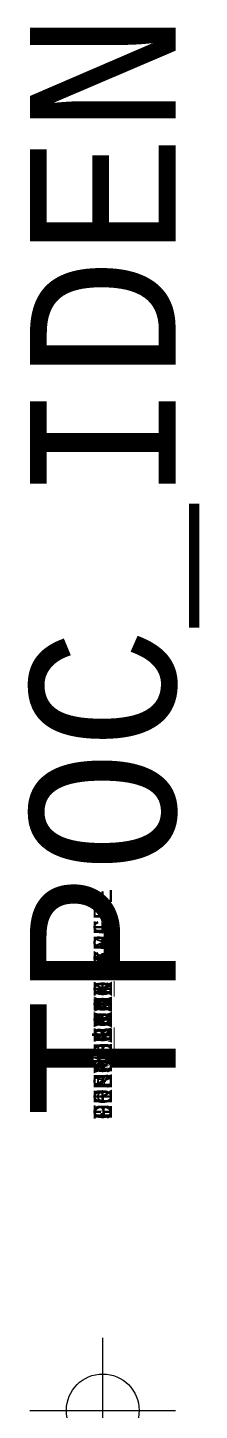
# Model space of a CAD drawing. Header units: inches. Extents: x -0.52 to 0.66, y 0 to 9.51.
import ezdxf
from ezdxf.enums import TextEntityAlignment as Align

# ---------------------------------------------------------------- set-up
doc = ezdxf.new("R2010")
doc.units = ezdxf.units.IN
doc.header["$LTSCALE"] = 25
doc.header["$MEASUREMENT"] = 0
doc.header["$PDMODE"] = 34
doc.header["$PDSIZE"] = 0.5
for name, color, linetype in [('A-EQPM-POCE', 142, 'Continuous'), ('A-EQPM-POCE-IDEN', 1, 'Continuous'), ('A-EQPM-POCE-IDEN-V', 2, 'Continuous')]:
    doc.layers.add(name, color=color, linetype=linetype)
doc.styles.add('Arial', font='monos.ttf', dxfattribs={"height": 1})

msp = doc.modelspace()

# ---------------------------------------------------------------- linework, layer by layer
at = {"layer": 'A-EQPM-POCE', "extrusion": (0, -1, -3.2051e-09)}
msp.add_point((0, 0), dxfattribs=at)

# ---------------------------------------------------------------- texts
at = {"layer": 'A-EQPM-POCE-IDEN', "style": 'Arial', "flags": 1}
for tag, text in [('CONNECTION_SIZE', ' '), ('FILE_LIFECYCLE', ' '), ('FILE_TOOLNAME', ' '), ('FILE_BUILDING', ' '), ('Location_PER', ''), ('FILE_PROCESS', ' '), ('DISCIPLINE', ''), ('PRESS_MAX', ' '), ('COMPONENT', ''), ('CONN_TYPE', ' '), ('PRESS_MIN', ' '), ('FLOW_MAX', ' '), ('FLOW_AVG', ' '), ('FILE_REV', ' '), ('SERVICE', ''), ('POPOUT', ' '), ('TPOC', ''), ('LPOC', ' ')]:
    msp.add_attdef(tag, text=text, height=0.125, rotation=90, dxfattribs=at).set_placement((0, 2), align=Align.MIDDLE_LEFT)
at = {"layer": 'A-EQPM-POCE-IDEN-V', "style": 'Arial'}
msp.add_attdef('TPOC_IDEN', text='', height=1, rotation=90, dxfattribs=at).set_placement((0, 2), align=Align.MIDDLE_LEFT)

doc.saveas('drawing.dxf')
